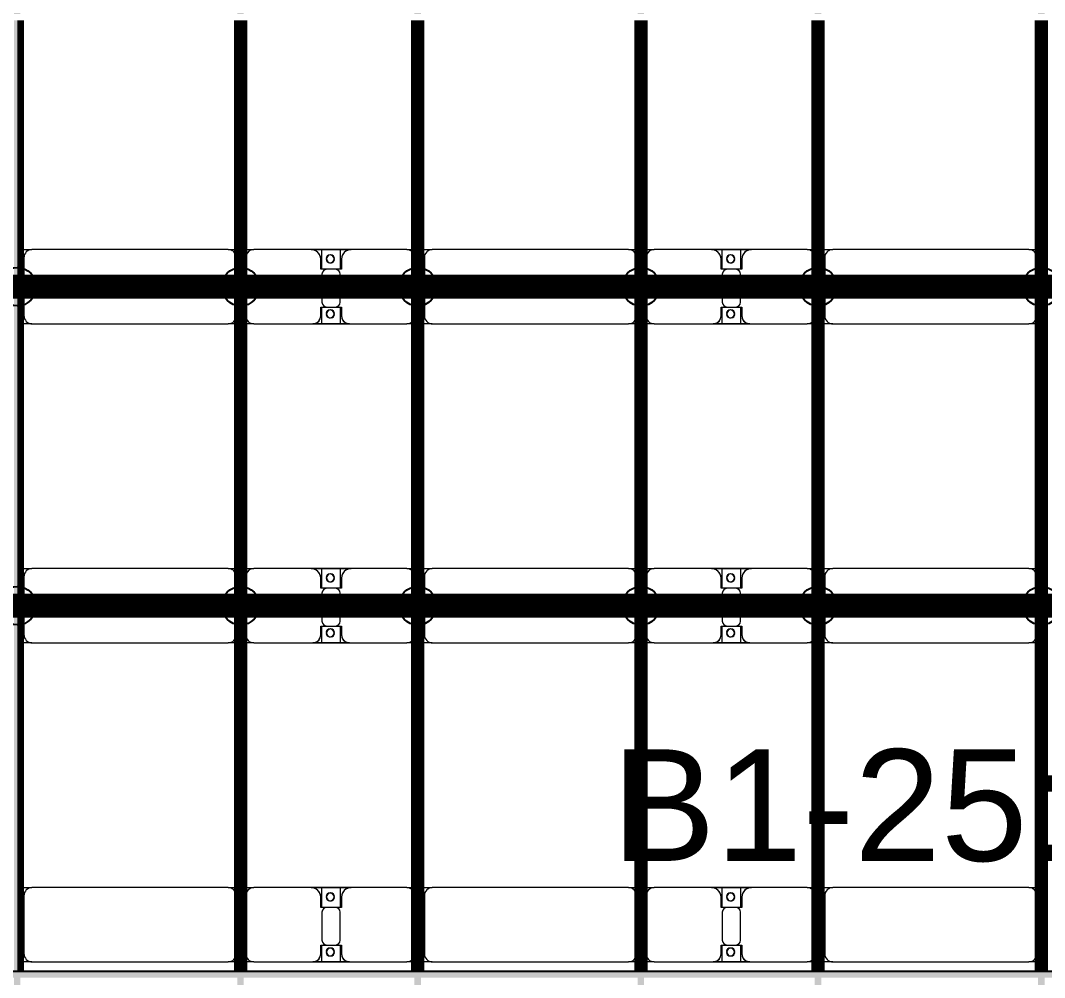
# Model space of a CAD drawing. Header units: millimetres. Extents: x -268744 to 115753, y -96240 to -10461.
# Drawn here: x -179409 to -172989, y -28647 to -22647 of the extents above; entities that cross this region are included whole.
import ezdxf

# ---------------------------------------------------------------- set-up
doc = ezdxf.new("R2010")
doc.units = ezdxf.units.MM
doc.layers.add('A-GENM', color=13, linetype='Continuous', lineweight=9)
doc.layers.add('S-BEAM', color=12, linetype='Continuous', lineweight=9)
doc.layers.add('GC-GHI CHU', color=2, linetype='Continuous')
doc.layers.add('GC-HOP 40x60 GIA CUONG', color=1, linetype='Continuous')
doc.styles.add('GC_VN', font='arial.ttf')

# ---------------------------------------------------------------- blocks, each defined once
blk = doc.blocks.new('Dầm C52 - Hộp 40x60-V24-KHUNG KẾT CẤU BÈ PIN 1')
at = {"layer": 'S-BEAM', "lineweight": 25}
blk.add_hatch(color=4, dxfattribs=at).paths.add_polyline_path([(-145811, -20), (145811, -20), (145811, 20), (-145811, 20)])
at = {"layer": 'S-BEAM', "color": 4, "lineweight": 25}
blk.add_line((-145811, 20), (145811, 20), dxfattribs=at)
blk = doc.blocks.new('Dầm C52 - Dầm C52-102502-KHUNG KẾT CẤU BÈ PIN 1')
at = {"layer": 'S-BEAM', "lineweight": 140}
h = blk.add_hatch(color=1, dxfattribs=at)
h.paths.add_polyline_path([(-25480.9, 20), (-25480.9, -20), (-25440.9, -20), (-25440.9, 20)])
h.paths.add_polyline_path([(-25400.9, 20), (-25400.9, -20), (-19440.9, -20), (-19443, 20), (-24983.5, 20)])
h.paths.add_polyline_path([(-19400.9, 20), (-19400.9, -20), (-13440.9, -20), (-13440.9, 20), (-18981.3, 20)])
h.paths.add_polyline_path([(-13400.9, -20), (-7440.9, -20), (-7440.9, 20), (-13400.9, 20)])
h.paths.add_polyline_path([(-7400.9, -20), (-1440.9, -20), (-1440.9, 20), (-7400.9, 20)])
h.paths.add_polyline_path([(-1400.9, -20), (4559.1, -20), (4559.1, 20), (-1400.9, 20)])
h.paths.add_polyline_path([(4599.1, 20), (4599.1, -20), (10559.1, -20), (10559.1, 20), (5027.2, 20)])
h.paths.add_polyline_path([(10599.1, -20), (16559.1, -20), (16559.1, 20), (10599.1, 20)])
h.paths.add_polyline_path([(16599.1, 20), (16599.1, -20), (22559.1, -20), (22559.1, 20), (17031.5, 20)])
h.paths.add_polyline_path([(22599.1, -20), (25259.1, -20), (25259.1, 20), (22599.1, 20)])
h.paths.add_polyline_path([(25299.1, -20), (25480.9, -20), (25480.9, 20), (25299.1, 20)])
at = {"layer": 'S-BEAM', "color": 1, "lineweight": 140}
blk.add_line((22559.1, -20), (16599.1, -20), dxfattribs=at)
blk = doc.blocks.new('Dầm C52 - Dầm C52-102503-KHUNG KẾT CẤU BÈ PIN 1')
at = {"layer": 'S-BEAM', "lineweight": 140}
h = blk.add_hatch(color=1, dxfattribs=at)
h.paths.add_polyline_path([(-25480.9, 20), (-25480.9, -20), (-25440.9, -20), (-25440.9, 20)])
h.paths.add_polyline_path([(-25400.9, 20), (-25400.9, -20), (-19440.9, -20), (-19443, 20), (-24983.5, 20)])
h.paths.add_polyline_path([(-19400.9, 20), (-19400.9, -20), (-13440.9, -20), (-13440.9, 20), (-17596.2, 20)])
h.paths.add_polyline_path([(-13400.9, -20), (-7440.9, -20), (-7440.9, 20), (-13400.9, 20)])
h.paths.add_polyline_path([(-7400.9, -20), (-1440.9, -20), (-1440.9, 20), (-7400.9, 20)])
h.paths.add_polyline_path([(-1400.9, -20), (4559.1, -20), (4559.1, 20), (-1400.9, 20)])
h.paths.add_polyline_path([(4599.1, -20), (10559.1, -20), (10559.1, 20), (4599.1, 20)])
h.paths.add_polyline_path([(10599.1, 20), (10599.1, -20), (16559.1, -20), (16559.1, 20), (11952.8, 20)])
h.paths.add_polyline_path([(16599.1, -20), (22559.1, -20), (22559.1, 20), (16599.1, 20)])
h.paths.add_polyline_path([(22599.1, -20), (25259.1, -20), (25259.1, 20), (22599.1, 20)])
h.paths.add_polyline_path([(25299.1, -20), (25441.8, -20), (25441.8, 20), (25299.1, 20)])
at = {"layer": 'S-BEAM', "color": 1, "lineweight": 140}
for p, q in [((16599.1, 20), (22559.1, 20)), ((22559.1, -20), (16599.1, -20))]:
    blk.add_line(p, q, dxfattribs=at)
blk = doc.blocks.new('Dầm C52 - Dầm C52-V2-KHUNG KẾT CẤU BÈ PIN 1')
at = {"layer": 'S-BEAM', "lineweight": 140}
h = blk.add_hatch(color=1, dxfattribs=at)
h.paths.add_polyline_path([(-25480.9, 20), (-25480.9, -20), (-25440.9, -20), (-25440.9, 20)])
h.paths.add_polyline_path([(-25400.9, 20), (-25400.9, -20), (-19440.9, -20), (-19443, 20), (-24983.5, 20)])
h.paths.add_polyline_path([(-19400.9, 20), (-19400.9, -20), (-13440.9, -20), (-13440.9, 20), (-18519.6, 20)])
h.paths.add_polyline_path([(-13400.9, -20), (-7440.9, -20), (-7440.9, 20), (-13400.9, 20)])
h.paths.add_polyline_path([(-7400.9, 20), (-7400.9, -20), (-1440.9, -20), (-1440.9, 20), (-6515.3, 20)])
h.paths.add_polyline_path([(-1400.9, 20), (-1400.9, -20), (4559.1, -20), (4559.1, 20), (-974.9, 20)])
h.paths.add_polyline_path([(4599.1, -20), (10559.1, -20), (10559.1, 20), (4599.1, 20)])
h.paths.add_polyline_path([(10599.1, -20), (16559.1, -20), (16559.1, 20), (10599.1, 20)])
h.paths.add_polyline_path([(16599.1, 20), (16599.1, -20), (22559.1, -20), (22559.1, 20), (17493.2, 20)])
h.paths.add_polyline_path([(22599.1, 20), (22599.1, -20), (25259.1, -20), (25259.1, 20), (23033.7, 20)])
h.paths.add_polyline_path([(25299.1, -20), (25480.9, -20), (25480.9, 20), (25299.1, 20)])
at = {"layer": 'S-BEAM', "color": 1, "lineweight": 140}
for p, q in [((16599.1, 20), (22559.1, 20)), ((22559.1, -20), (16599.1, -20))]:
    blk.add_line(p, q, dxfattribs=at)
blk = doc.blocks.new('Dai phao do pin - DẢI PHAO ĐỠ PIN-V50-KHUNG KẾT CẤU BÈ PIN 1')
at = {"layer": 'A-GENM', "color": 7}
for p, q in [((1817.6, 241.6), (1889.7, 241.6)), ((1817.6, 241.6), (1889.7, 241.6)), ((3120.3, 241.6), (1889.7, 241.6)), ((3120.3, 241.6), (3177.6, 241.6)), ((3120.3, 241.6), (3177.6, 241.6)), ((3217.6, 241.6), (3279.7, 241.6)), ((3217.6, 241.6), (3279.7, 241.6)), ((3639.7, 241.6), (3279.7, 241.6)), ((3639.7, 241.6), (3822.2, 241.6)), ((3822.2, 241.6), (3639.7, 241.6)), ((3707.8, 241.6), (3890.3, 241.6)), ((3707.8, 116.2), (3707.8, 241.6)), ((3890.3, 241.6), (3707.8, 241.6)), ((3822.2, 241.6), (3822.2, 116.2)), ((4240.3, 241.6), (3890.3, 241.6)), ((4240.3, 241.6), (4287.6, 241.6)), ((4240.3, 241.6), (4287.6, 241.6)), ((4327.6, 241.6), (4399.7, 241.6)), ((4327.6, 241.6), (4399.7, 241.6)), ((5630.3, 241.6), (4399.7, 241.6)), ((5630.3, 241.6), (5687.6, 241.6)), ((5630.3, 241.6), (5687.6, 241.6)), ((5727.6, 241.6), (5789.7, 241.6)), ((5727.6, 241.6), (5789.7, 241.6)), ((6149.7, 241.6), (5789.7, 241.6)), ((6149.7, 241.6), (6332.2, 241.6)), ((6332.2, 241.6), (6149.7, 241.6)), ((6217.8, 241.6), (6400.3, 241.6)), ((6217.8, 116.2), (6217.8, 241.6)), ((6400.3, 241.6), (6217.8, 241.6)), ((6332.2, 241.6), (6332.2, 116.2)), ((6750.3, 241.6), (6400.3, 241.6)), ((6750.3, 241.6), (6797.6, 241.6)), ((6750.3, 241.6), (6797.6, 241.6)), ((6837.6, 241.6), (6909.7, 241.6)), ((6837.6, 241.6), (6909.7, 241.6)), ((8140.3, 241.6), (6909.7, 241.6)), ((8140.3, 241.6), (8197.6, 241.6)), ((8140.3, 241.6), (8197.6, 241.6)), ((1839.7, 191.6), (1839.7, -173.4)), ((3170.3, -173.4), (3170.3, 191.6)), ((3229.7, 191.6), (3229.7, -173.4)), ((3699.7, 118.2), (3699.7, 181.6)), ((3830.3, 181.6), (3830.3, 118.2)), ((4349.7, 191.6), (4349.7, -173.4)), ((5680.3, -173.4), (5680.3, 191.6)), ((5739.7, 191.6), (5739.7, -173.4)), ((6209.7, 118.2), (6209.7, 181.6)), ((6340.3, 181.6), (6340.3, 118.2)), ((6859.7, 191.6), (6859.7, -173.4)), ((8190.3, -173.4), (8190.3, 191.6)), ((3792.2, 118.2), (3699.7, 118.2)), ((3707.8, 88.2), (3707.8, -88.2)), ((3830.3, 118.2), (3737.8, 118.2)), ((3822.2, -88.2), (3822.2, 88.2)), ((6302.2, 118.2), (6209.7, 118.2)), ((6217.8, 88.2), (6217.8, -88.2)), ((6340.3, 118.2), (6247.8, 118.2)), ((6332.2, -88.2), (6332.2, 88.2)), ((3699.7, -173.4), (3699.7, -118.2)), ((3699.7, -118.2), (3792.2, -118.2)), ((3707.8, -223.4), (3707.8, -116.2)), ((3737.8, -118.2), (3830.3, -118.2)), ((3822.2, -116.2), (3822.2, -223.4)), ((3830.3, -118.2), (3830.3, -173.4)), ((6209.7, -173.4), (6209.7, -118.2)), ((6209.7, -118.2), (6302.2, -118.2)), ((6217.8, -223.4), (6217.8, -116.2)), ((6247.8, -118.2), (6340.3, -118.2)), ((6332.2, -116.2), (6332.2, -223.4)), ((6340.3, -118.2), (6340.3, -173.4)), ((1889.7, -223.4), (1817.6, -223.4)), ((1889.7, -223.4), (1817.6, -223.4)), ((1889.7, -223.4), (3120.3, -223.4)), ((3177.6, -223.4), (3120.3, -223.4)), ((3177.6, -223.4), (3120.3, -223.4)), ((3279.7, -223.4), (3217.6, -223.4)), ((3279.7, -223.4), (3217.6, -223.4)), ((3279.7, -223.4), (3649.7, -223.4)), ((3822.2, -223.4), (3649.7, -223.4)), ((3649.7, -223.4), (3822.2, -223.4)), ((3880.3, -223.4), (3707.8, -223.4)), ((3707.8, -223.4), (3880.3, -223.4)), ((3880.3, -223.4), (4240.3, -223.4)), ((4287.6, -223.4), (4240.3, -223.4)), ((4287.6, -223.4), (4240.3, -223.4)), ((4399.7, -223.4), (4327.6, -223.4)), ((4399.7, -223.4), (4327.6, -223.4)), ((4399.7, -223.4), (5630.3, -223.4)), ((5687.6, -223.4), (5630.3, -223.4)), ((5687.6, -223.4), (5630.3, -223.4)), ((5789.7, -223.4), (5727.6, -223.4)), ((5789.7, -223.4), (5727.6, -223.4)), ((5789.7, -223.4), (6159.7, -223.4)), ((6332.2, -223.4), (6159.7, -223.4)), ((6159.7, -223.4), (6332.2, -223.4)), ((6390.3, -223.4), (6217.8, -223.4)), ((6217.8, -223.4), (6390.3, -223.4)), ((6390.3, -223.4), (6750.3, -223.4)), ((6797.6, -223.4), (6750.3, -223.4)), ((6797.6, -223.4), (6750.3, -223.4)), ((6909.7, -223.4), (6837.6, -223.4)), ((6909.7, -223.4), (6837.6, -223.4)), ((6909.7, -223.4), (8140.3, -223.4)), ((8197.6, -223.4), (8140.3, -223.4)), ((8197.6, -223.4), (8140.3, -223.4))]:
    blk.add_line(p, q, dxfattribs=at)
for centre, radius, start, end in [((1889.7, 191.6), 50, 90, 180), ((1889.7, 191.6), 50, 150, 180), ((1889.7, 191.6), 50, 105, 135), ((3120.3, 191.6), 50, 360, 90), ((3120.3, 191.6), 50, 60, 90), ((3120.3, 191.6), 50, 15, 30), ((3279.7, 191.6), 50, 90, 180), ((3279.7, 191.6), 50, 105, 180), ((3639.7, 181.6), 60, 360, 90), ((3639.7, 181.6), 60, 360, 60), ((3758.6, 183.2), 25, 0, 180), ((3758.6, 183.2), 25, 360, 165), ((3761.4, 183.2), 25, 0, 180), ((3761.4, 183.2), 25, 90, 180), ((3761.4, 183.2), 25, 15, 75), ((3890.3, 181.6), 60, 90, 180), ((3890.3, 181.6), 60, 120, 180), ((4240.3, 191.6), 50, 30, 90), ((4240.3, 191.6), 50, 30, 75), ((4399.7, 191.6), 50, 90, 180), ((4399.7, 191.6), 50, 150, 180), ((4399.7, 191.6), 50, 105, 135), ((5630.3, 191.6), 50, 360, 90), ((5630.3, 191.6), 50, 60, 90), ((5630.3, 191.6), 50, 15, 30), ((5789.7, 191.6), 50, 90, 180), ((5789.7, 191.6), 50, 105, 180), ((6149.7, 181.6), 60, 360, 90), ((6149.7, 181.6), 60, 360, 60), ((6268.6, 183.2), 25, 0, 180), ((6268.6, 183.2), 25, 0, 165), ((6271.4, 183.2), 25, 0, 180), ((6271.4, 183.2), 25, 90, 180), ((6271.4, 183.2), 25, 15, 75), ((6400.3, 181.6), 60, 90, 180), ((6400.3, 181.6), 60, 120, 180), ((6750.3, 191.6), 50, 30, 90), ((6750.3, 191.6), 50, 30, 75), ((6909.7, 191.6), 50, 90, 180), ((6909.7, 191.6), 50, 150, 180), ((6909.7, 191.6), 50, 105, 135), ((8140.3, 191.6), 50, 360, 90), ((8140.3, 191.6), 50, 60, 90), ((8140.3, 191.6), 50, 15, 30), ((3758.6, 183.2), 25, 180, 0), ((3761.4, 183.2), 25, 180, 0), ((3761.4, 183.2), 25, 180, 300), ((3758.6, 183.2), 25, 210, 360), ((3761.4, 183.2), 25, 330, 345), ((6268.6, 183.2), 25, 180, 0), ((6271.4, 183.2), 25, 180, 360), ((6271.4, 183.2), 25, 180, 300), ((6268.6, 183.2), 25, 210, 0), ((6271.4, 183.2), 25, 330, 345), ((3737.8, 88.2), 30, 90, 180), ((3792.2, 88.2), 30, 360, 90), ((6247.8, 88.2), 30, 90, 180), ((6302.2, 88.2), 30, 360, 90), ((3737.8, -88.2), 30, 180, 270), ((3792.2, -88.2), 30, 270, 360), ((6247.8, -88.2), 30, 180, 270), ((6302.2, -88.2), 30, 270, 0), ((1889.7, -173.4), 50, 180, 270), ((1889.7, -173.4), 50, 180, 210), ((3120.3, -173.4), 50, 270, 360), ((3120.3, -173.4), 50, 330, 360), ((3279.7, -173.4), 50, 180, 270), ((3279.7, -173.4), 50, 180, 255), ((3649.7, -173.4), 50, 270, 0), ((3649.7, -173.4), 50, 285, 0), ((3758.6, -161.8), 25, 0, 180), ((3758.6, -161.8), 25, 180, 0), ((3758.6, -161.8), 25, 105, 165), ((3758.6, -161.8), 25, 195, 0), ((3761.4, -161.8), 25, 0, 180), ((3761.4, -161.8), 25, 105, 180), ((3761.4, -161.8), 25, 180, 0), ((3761.4, -161.8), 25, 180, 270), ((3758.6, -161.8), 25, 0, 75), ((3761.4, -161.8), 25, 15, 75), ((3761.4, -161.8), 25, 285, 345), ((3880.3, -173.4), 50, 180, 270), ((3880.3, -173.4), 50, 180, 255), ((4399.7, -173.4), 50, 180, 270), ((4399.7, -173.4), 50, 180, 210), ((5630.3, -173.4), 50, 270, 360), ((5630.3, -173.4), 50, 330, 360), ((5789.7, -173.4), 50, 180, 270), ((5789.7, -173.4), 50, 180, 255), ((6159.7, -173.4), 50, 270, 360), ((6159.7, -173.4), 50, 285, 360), ((6268.6, -161.8), 25, 0, 180), ((6268.6, -161.8), 25, 180, 0), ((6268.6, -161.8), 25, 105, 165), ((6268.6, -161.8), 25, 195, 0), ((6271.4, -161.8), 25, 360, 180), ((6271.4, -161.8), 25, 105, 180), ((6271.4, -161.8), 25, 180, 360), ((6271.4, -161.8), 25, 180, 270), ((6268.6, -161.8), 25, 0, 75), ((6271.4, -161.8), 25, 15, 75), ((6271.4, -161.8), 25, 285, 345), ((6390.3, -173.4), 50, 180, 270), ((6390.3, -173.4), 50, 180, 255), ((6909.7, -173.4), 50, 180, 270), ((6909.7, -173.4), 50, 180, 210), ((8140.3, -173.4), 50, 270, 0), ((8140.3, -173.4), 50, 330, 360), ((1889.7, -173.4), 50, 240, 270), ((3120.3, -173.4), 50, 285, 300), ((4240.3, -173.4), 50, 270, 330), ((4240.3, -173.4), 50, 285, 330), ((4399.7, -173.4), 50, 240, 270), ((5630.3, -173.4), 50, 285, 300), ((6750.3, -173.4), 50, 270, 330), ((6750.3, -173.4), 50, 285, 330), ((6909.7, -173.4), 50, 240, 270), ((8140.3, -173.4), 50, 285, 300)]:
    blk.add_arc(centre, radius, start, end, dxfattribs=at)
blk = doc.blocks.new('Dai phao do pin - DẢI PHAO ĐỠ PIN-V51-KHUNG KẾT CẤU BÈ PIN 1')
at = {"layer": 'A-GENM', "color": 7}
for p, q in [((1817.6, 241.6), (1889.7, 241.6)), ((1817.6, 241.6), (1889.7, 241.6)), ((3120.3, 241.6), (1889.7, 241.6)), ((3120.3, 241.6), (3177.6, 241.6)), ((3120.3, 241.6), (3177.6, 241.6)), ((3217.6, 241.6), (3279.7, 241.6)), ((3217.6, 241.6), (3279.7, 241.6)), ((3639.7, 241.6), (3279.7, 241.6)), ((3639.7, 241.6), (3822.2, 241.6)), ((3822.2, 241.6), (3639.7, 241.6)), ((3707.8, 241.6), (3890.3, 241.6)), ((3707.8, 116.2), (3707.8, 241.6)), ((3890.3, 241.6), (3707.8, 241.6)), ((3822.2, 241.6), (3822.2, 116.2)), ((4240.3, 241.6), (3890.3, 241.6)), ((4240.3, 241.6), (4287.6, 241.6)), ((4240.3, 241.6), (4287.6, 241.6)), ((4327.6, 241.6), (4399.7, 241.6)), ((4327.6, 241.6), (4399.7, 241.6)), ((5630.3, 241.6), (4399.7, 241.6)), ((5630.3, 241.6), (5687.6, 241.6)), ((5630.3, 241.6), (5687.6, 241.6)), ((5727.6, 241.6), (5789.7, 241.6)), ((5727.6, 241.6), (5789.7, 241.6)), ((6149.7, 241.6), (5789.7, 241.6)), ((6149.7, 241.6), (6332.2, 241.6)), ((6332.2, 241.6), (6149.7, 241.6)), ((6217.8, 241.6), (6400.3, 241.6)), ((6217.8, 116.2), (6217.8, 241.6)), ((6400.3, 241.6), (6217.8, 241.6)), ((6332.2, 241.6), (6332.2, 116.2)), ((6750.3, 241.6), (6400.3, 241.6)), ((6750.3, 241.6), (6797.6, 241.6)), ((6750.3, 241.6), (6797.6, 241.6)), ((6837.6, 241.6), (6909.7, 241.6)), ((6837.6, 241.6), (6909.7, 241.6)), ((8140.3, 241.6), (6909.7, 241.6)), ((8140.3, 241.6), (8197.6, 241.6)), ((8140.3, 241.6), (8197.6, 241.6)), ((1839.7, 191.6), (1839.7, -173.4)), ((3170.3, -173.4), (3170.3, 191.6)), ((3229.7, 191.6), (3229.7, -173.4)), ((3699.7, 118.2), (3699.7, 181.6)), ((3830.3, 181.6), (3830.3, 118.2)), ((4349.7, 191.6), (4349.7, -173.4)), ((5680.3, -173.4), (5680.3, 191.6)), ((5739.7, 191.6), (5739.7, -173.4)), ((6209.7, 118.2), (6209.7, 181.6)), ((6340.3, 181.6), (6340.3, 118.2)), ((6859.7, 191.6), (6859.7, -173.4)), ((8190.3, -173.4), (8190.3, 191.6)), ((3792.2, 118.2), (3699.7, 118.2)), ((3707.8, 88.2), (3707.8, -88.2)), ((3830.3, 118.2), (3737.8, 118.2)), ((3822.2, -88.2), (3822.2, 88.2)), ((6302.2, 118.2), (6209.7, 118.2)), ((6217.8, 88.2), (6217.8, -88.2)), ((6340.3, 118.2), (6247.8, 118.2)), ((6332.2, -88.2), (6332.2, 88.2)), ((3699.7, -173.4), (3699.7, -118.2)), ((3699.7, -118.2), (3792.2, -118.2)), ((3707.8, -223.4), (3707.8, -116.2)), ((3737.8, -118.2), (3830.3, -118.2)), ((3822.2, -116.2), (3822.2, -223.4)), ((3830.3, -118.2), (3830.3, -173.4)), ((6209.7, -173.4), (6209.7, -118.2)), ((6209.7, -118.2), (6302.2, -118.2)), ((6217.8, -223.4), (6217.8, -116.2)), ((6247.8, -118.2), (6340.3, -118.2)), ((6332.2, -116.2), (6332.2, -223.4)), ((6340.3, -118.2), (6340.3, -173.4)), ((1889.7, -223.4), (1817.6, -223.4)), ((1889.7, -223.4), (1817.6, -223.4)), ((1889.7, -223.4), (3120.3, -223.4)), ((3177.6, -223.4), (3120.3, -223.4)), ((3177.6, -223.4), (3120.3, -223.4)), ((3279.7, -223.4), (3217.6, -223.4)), ((3279.7, -223.4), (3217.6, -223.4)), ((3279.7, -223.4), (3649.7, -223.4)), ((3822.2, -223.4), (3649.7, -223.4)), ((3649.7, -223.4), (3822.2, -223.4)), ((3880.3, -223.4), (3707.8, -223.4)), ((3707.8, -223.4), (3880.3, -223.4)), ((3880.3, -223.4), (4240.3, -223.4)), ((4287.6, -223.4), (4240.3, -223.4)), ((4287.6, -223.4), (4240.3, -223.4)), ((4399.7, -223.4), (4327.6, -223.4)), ((4399.7, -223.4), (4327.6, -223.4)), ((4399.7, -223.4), (5630.3, -223.4)), ((5687.6, -223.4), (5630.3, -223.4)), ((5687.6, -223.4), (5630.3, -223.4)), ((5789.7, -223.4), (5727.6, -223.4)), ((5789.7, -223.4), (5727.6, -223.4)), ((5789.7, -223.4), (6159.7, -223.4)), ((6332.2, -223.4), (6159.7, -223.4)), ((6159.7, -223.4), (6332.2, -223.4)), ((6390.3, -223.4), (6217.8, -223.4)), ((6217.8, -223.4), (6390.3, -223.4)), ((6390.3, -223.4), (6750.3, -223.4)), ((6797.6, -223.4), (6750.3, -223.4)), ((6797.6, -223.4), (6750.3, -223.4)), ((6909.7, -223.4), (6837.6, -223.4)), ((6909.7, -223.4), (6837.6, -223.4)), ((6909.7, -223.4), (8140.3, -223.4)), ((8197.6, -223.4), (8140.3, -223.4)), ((8197.6, -223.4), (8140.3, -223.4))]:
    blk.add_line(p, q, dxfattribs=at)
for centre, radius, start, end in [((1889.7, 191.6), 50, 90, 180), ((1889.7, 191.6), 50, 150, 180), ((1889.7, 191.6), 50, 105, 135), ((3120.3, 191.6), 50, 360, 90), ((3120.3, 191.6), 50, 60, 90), ((3120.3, 191.6), 50, 15, 30), ((3279.7, 191.6), 50, 90, 180), ((3279.7, 191.6), 50, 105, 180), ((3639.7, 181.6), 60, 360, 90), ((3639.7, 181.6), 60, 360, 60), ((3758.6, 183.2), 25, 0, 180), ((3758.6, 183.2), 25, 360, 165), ((3761.4, 183.2), 25, 0, 180), ((3761.4, 183.2), 25, 90, 180), ((3761.4, 183.2), 25, 15, 75), ((3890.3, 181.6), 60, 90, 180), ((3890.3, 181.6), 60, 120, 180), ((4240.3, 191.6), 50, 30, 90), ((4240.3, 191.6), 50, 30, 75), ((4399.7, 191.6), 50, 90, 180), ((4399.7, 191.6), 50, 150, 180), ((4399.7, 191.6), 50, 105, 135), ((5630.3, 191.6), 50, 360, 90), ((5630.3, 191.6), 50, 60, 90), ((5630.3, 191.6), 50, 15, 30), ((5789.7, 191.6), 50, 90, 180), ((5789.7, 191.6), 50, 105, 180), ((6149.7, 181.6), 60, 360, 90), ((6149.7, 181.6), 60, 360, 60), ((6268.6, 183.2), 25, 0, 180), ((6268.6, 183.2), 25, 0, 165), ((6271.4, 183.2), 25, 0, 180), ((6271.4, 183.2), 25, 90, 180), ((6271.4, 183.2), 25, 15, 75), ((6400.3, 181.6), 60, 90, 180), ((6400.3, 181.6), 60, 120, 180), ((6750.3, 191.6), 50, 30, 90), ((6750.3, 191.6), 50, 30, 75), ((6909.7, 191.6), 50, 90, 180), ((6909.7, 191.6), 50, 150, 180), ((6909.7, 191.6), 50, 105, 135), ((8140.3, 191.6), 50, 360, 90), ((8140.3, 191.6), 50, 60, 90), ((8140.3, 191.6), 50, 15, 30), ((3758.6, 183.2), 25, 180, 0), ((3761.4, 183.2), 25, 180, 0), ((3761.4, 183.2), 25, 180, 300), ((3758.6, 183.2), 25, 210, 360), ((3761.4, 183.2), 25, 330, 345), ((6268.6, 183.2), 25, 180, 0), ((6271.4, 183.2), 25, 180, 360), ((6271.4, 183.2), 25, 180, 300), ((6268.6, 183.2), 25, 210, 0), ((6271.4, 183.2), 25, 330, 345), ((3737.8, 88.2), 30, 90, 180), ((3792.2, 88.2), 30, 360, 90), ((6247.8, 88.2), 30, 90, 180), ((6302.2, 88.2), 30, 360, 90), ((3737.8, -88.2), 30, 180, 270), ((3792.2, -88.2), 30, 270, 360), ((6247.8, -88.2), 30, 180, 270), ((6302.2, -88.2), 30, 270, 0), ((1889.7, -173.4), 50, 180, 270), ((1889.7, -173.4), 50, 180, 210), ((3120.3, -173.4), 50, 270, 360), ((3120.3, -173.4), 50, 330, 360), ((3279.7, -173.4), 50, 180, 270), ((3279.7, -173.4), 50, 180, 255), ((3649.7, -173.4), 50, 270, 0), ((3649.7, -173.4), 50, 285, 0), ((3758.6, -161.8), 25, 0, 180), ((3758.6, -161.8), 25, 180, 0), ((3758.6, -161.8), 25, 105, 165), ((3758.6, -161.8), 25, 195, 0), ((3761.4, -161.8), 25, 0, 180), ((3761.4, -161.8), 25, 105, 180), ((3761.4, -161.8), 25, 180, 0), ((3761.4, -161.8), 25, 180, 270), ((3758.6, -161.8), 25, 0, 75), ((3761.4, -161.8), 25, 15, 75), ((3761.4, -161.8), 25, 285, 345), ((3880.3, -173.4), 50, 180, 270), ((3880.3, -173.4), 50, 180, 255), ((4399.7, -173.4), 50, 180, 270), ((4399.7, -173.4), 50, 180, 210), ((5630.3, -173.4), 50, 270, 360), ((5630.3, -173.4), 50, 330, 360), ((5789.7, -173.4), 50, 180, 270), ((5789.7, -173.4), 50, 180, 255), ((6159.7, -173.4), 50, 270, 360), ((6159.7, -173.4), 50, 285, 360), ((6268.6, -161.8), 25, 0, 180), ((6268.6, -161.8), 25, 180, 0), ((6268.6, -161.8), 25, 105, 165), ((6268.6, -161.8), 25, 195, 0), ((6271.4, -161.8), 25, 360, 180), ((6271.4, -161.8), 25, 105, 180), ((6271.4, -161.8), 25, 180, 360), ((6271.4, -161.8), 25, 180, 270), ((6268.6, -161.8), 25, 0, 75), ((6271.4, -161.8), 25, 15, 75), ((6271.4, -161.8), 25, 285, 345), ((6390.3, -173.4), 50, 180, 270), ((6390.3, -173.4), 50, 180, 255), ((6909.7, -173.4), 50, 180, 270), ((6909.7, -173.4), 50, 180, 210), ((8140.3, -173.4), 50, 270, 0), ((8140.3, -173.4), 50, 330, 360), ((1889.7, -173.4), 50, 240, 270), ((3120.3, -173.4), 50, 285, 300), ((4240.3, -173.4), 50, 270, 330), ((4240.3, -173.4), 50, 285, 330), ((4399.7, -173.4), 50, 240, 270), ((5630.3, -173.4), 50, 285, 300), ((6750.3, -173.4), 50, 270, 330), ((6750.3, -173.4), 50, 285, 330), ((6909.7, -173.4), 50, 240, 270), ((8140.3, -173.4), 50, 285, 300)]:
    blk.add_arc(centre, radius, start, end, dxfattribs=at)
blk = doc.blocks.new('Dai phao do pin - DẢI PHAO ĐỠ PIN-V52-KHUNG KẾT CẤU BÈ PIN 1')
at = {"layer": 'A-GENM', "color": 7}
for p, q in [((1817.6, 241.6), (1889.7, 241.6)), ((1817.6, 241.6), (1889.7, 241.6)), ((3120.3, 241.6), (1889.7, 241.6)), ((3120.3, 241.6), (3177.6, 241.6)), ((3120.3, 241.6), (3177.6, 241.6)), ((3217.6, 241.6), (3279.7, 241.6)), ((3217.6, 241.6), (3279.7, 241.6)), ((3639.7, 241.6), (3279.7, 241.6)), ((3639.7, 241.6), (3822.2, 241.6)), ((3822.2, 241.6), (3639.7, 241.6)), ((3707.8, 241.6), (3890.3, 241.6)), ((3707.8, 116.2), (3707.8, 241.6)), ((3890.3, 241.6), (3707.8, 241.6)), ((3822.2, 241.6), (3822.2, 116.2)), ((4240.3, 241.6), (3890.3, 241.6)), ((4240.3, 241.6), (4287.6, 241.6)), ((4240.3, 241.6), (4287.6, 241.6)), ((4327.6, 241.6), (4399.7, 241.6)), ((4327.6, 241.6), (4399.7, 241.6)), ((5630.3, 241.6), (4399.7, 241.6)), ((5630.3, 241.6), (5687.6, 241.6)), ((5630.3, 241.6), (5687.6, 241.6)), ((5727.6, 241.6), (5789.7, 241.6)), ((5727.6, 241.6), (5789.7, 241.6)), ((6149.7, 241.6), (5789.7, 241.6)), ((6149.7, 241.6), (6332.2, 241.6)), ((6332.2, 241.6), (6149.7, 241.6)), ((6217.8, 241.6), (6400.3, 241.6)), ((6217.8, 116.2), (6217.8, 241.6)), ((6400.3, 241.6), (6217.8, 241.6)), ((6332.2, 241.6), (6332.2, 116.2)), ((6750.3, 241.6), (6400.3, 241.6)), ((6750.3, 241.6), (6797.6, 241.6)), ((6750.3, 241.6), (6797.6, 241.6)), ((6837.6, 241.6), (6909.7, 241.6)), ((6837.6, 241.6), (6909.7, 241.6)), ((8140.3, 241.6), (6909.7, 241.6)), ((8140.3, 241.6), (8197.6, 241.6)), ((8140.3, 241.6), (8197.6, 241.6)), ((1839.7, 191.6), (1839.7, -173.4)), ((3170.3, -173.4), (3170.3, 191.6)), ((3229.7, 191.6), (3229.7, -173.4)), ((3699.7, 118.2), (3699.7, 181.6)), ((3830.3, 181.6), (3830.3, 118.2)), ((4349.7, 191.6), (4349.7, -173.4)), ((5680.3, -173.4), (5680.3, 191.6)), ((5739.7, 191.6), (5739.7, -173.4)), ((6209.7, 118.2), (6209.7, 181.6)), ((6340.3, 181.6), (6340.3, 118.2)), ((6859.7, 191.6), (6859.7, -173.4)), ((8190.3, -173.4), (8190.3, 191.6)), ((3792.2, 118.2), (3699.7, 118.2)), ((3707.8, 88.2), (3707.8, -88.2)), ((3830.3, 118.2), (3737.8, 118.2)), ((3822.2, -88.2), (3822.2, 88.2)), ((6302.2, 118.2), (6209.7, 118.2)), ((6217.8, 88.2), (6217.8, -88.2)), ((6340.3, 118.2), (6247.8, 118.2)), ((6332.2, -88.2), (6332.2, 88.2)), ((3699.7, -173.4), (3699.7, -118.2)), ((3699.7, -118.2), (3792.2, -118.2)), ((3707.8, -223.4), (3707.8, -116.2)), ((3737.8, -118.2), (3830.3, -118.2)), ((3822.2, -116.2), (3822.2, -223.4)), ((3830.3, -118.2), (3830.3, -173.4)), ((6209.7, -173.4), (6209.7, -118.2)), ((6209.7, -118.2), (6302.2, -118.2)), ((6217.8, -223.4), (6217.8, -116.2)), ((6247.8, -118.2), (6340.3, -118.2)), ((6332.2, -116.2), (6332.2, -223.4)), ((6340.3, -118.2), (6340.3, -173.4)), ((1889.7, -223.4), (1817.6, -223.4)), ((1889.7, -223.4), (1817.6, -223.4)), ((1889.7, -223.4), (3120.3, -223.4)), ((3177.6, -223.4), (3120.3, -223.4)), ((3177.6, -223.4), (3120.3, -223.4)), ((3279.7, -223.4), (3217.6, -223.4)), ((3279.7, -223.4), (3217.6, -223.4)), ((3279.7, -223.4), (3649.7, -223.4)), ((3822.2, -223.4), (3649.7, -223.4)), ((3649.7, -223.4), (3822.2, -223.4)), ((3880.3, -223.4), (3707.8, -223.4)), ((3707.8, -223.4), (3880.3, -223.4)), ((3880.3, -223.4), (4240.3, -223.4)), ((4287.6, -223.4), (4240.3, -223.4)), ((4287.6, -223.4), (4240.3, -223.4)), ((4399.7, -223.4), (4327.6, -223.4)), ((4399.7, -223.4), (4327.6, -223.4)), ((4399.7, -223.4), (5630.3, -223.4)), ((5687.6, -223.4), (5630.3, -223.4)), ((5687.6, -223.4), (5630.3, -223.4)), ((5789.7, -223.4), (5727.6, -223.4)), ((5789.7, -223.4), (5727.6, -223.4)), ((5789.7, -223.4), (6159.7, -223.4)), ((6332.2, -223.4), (6159.7, -223.4)), ((6159.7, -223.4), (6332.2, -223.4)), ((6390.3, -223.4), (6217.8, -223.4)), ((6217.8, -223.4), (6390.3, -223.4)), ((6390.3, -223.4), (6750.3, -223.4)), ((6797.6, -223.4), (6750.3, -223.4)), ((6797.6, -223.4), (6750.3, -223.4)), ((6909.7, -223.4), (6837.6, -223.4)), ((6909.7, -223.4), (6837.6, -223.4)), ((6909.7, -223.4), (8140.3, -223.4)), ((8197.6, -223.4), (8140.3, -223.4)), ((8197.6, -223.4), (8140.3, -223.4))]:
    blk.add_line(p, q, dxfattribs=at)
for centre, radius, start, end in [((1889.7, 191.6), 50, 90, 180), ((1889.7, 191.6), 50, 150, 180), ((1889.7, 191.6), 50, 105, 135), ((3120.3, 191.6), 50, 360, 90), ((3120.3, 191.6), 50, 60, 90), ((3120.3, 191.6), 50, 15, 30), ((3279.7, 191.6), 50, 90, 180), ((3279.7, 191.6), 50, 105, 180), ((3639.7, 181.6), 60, 360, 90), ((3639.7, 181.6), 60, 360, 60), ((3758.6, 183.2), 25, 0, 180), ((3758.6, 183.2), 25, 360, 165), ((3761.4, 183.2), 25, 0, 180), ((3761.4, 183.2), 25, 90, 180), ((3761.4, 183.2), 25, 15, 75), ((3890.3, 181.6), 60, 90, 180), ((3890.3, 181.6), 60, 120, 180), ((4240.3, 191.6), 50, 30, 90), ((4240.3, 191.6), 50, 30, 75), ((4399.7, 191.6), 50, 90, 180), ((4399.7, 191.6), 50, 150, 180), ((4399.7, 191.6), 50, 105, 135), ((5630.3, 191.6), 50, 360, 90), ((5630.3, 191.6), 50, 60, 90), ((5630.3, 191.6), 50, 15, 30), ((5789.7, 191.6), 50, 90, 180), ((5789.7, 191.6), 50, 105, 180), ((6149.7, 181.6), 60, 360, 90), ((6149.7, 181.6), 60, 360, 60), ((6268.6, 183.2), 25, 0, 180), ((6268.6, 183.2), 25, 0, 165), ((6271.4, 183.2), 25, 0, 180), ((6271.4, 183.2), 25, 90, 180), ((6271.4, 183.2), 25, 15, 75), ((6400.3, 181.6), 60, 90, 180), ((6400.3, 181.6), 60, 120, 180), ((6750.3, 191.6), 50, 30, 90), ((6750.3, 191.6), 50, 30, 75), ((6909.7, 191.6), 50, 90, 180), ((6909.7, 191.6), 50, 150, 180), ((6909.7, 191.6), 50, 105, 135), ((8140.3, 191.6), 50, 360, 90), ((8140.3, 191.6), 50, 60, 90), ((8140.3, 191.6), 50, 15, 30), ((3758.6, 183.2), 25, 180, 0), ((3761.4, 183.2), 25, 180, 0), ((3761.4, 183.2), 25, 180, 300), ((3758.6, 183.2), 25, 210, 360), ((3761.4, 183.2), 25, 330, 345), ((6268.6, 183.2), 25, 180, 0), ((6271.4, 183.2), 25, 180, 360), ((6271.4, 183.2), 25, 180, 300), ((6268.6, 183.2), 25, 210, 0), ((6271.4, 183.2), 25, 330, 345), ((3737.8, 88.2), 30, 90, 180), ((3792.2, 88.2), 30, 360, 90), ((6247.8, 88.2), 30, 90, 180), ((6302.2, 88.2), 30, 360, 90), ((3737.8, -88.2), 30, 180, 270), ((3792.2, -88.2), 30, 270, 360), ((6247.8, -88.2), 30, 180, 270), ((6302.2, -88.2), 30, 270, 0), ((1889.7, -173.4), 50, 180, 270), ((1889.7, -173.4), 50, 180, 210), ((3120.3, -173.4), 50, 270, 360), ((3120.3, -173.4), 50, 330, 360), ((3279.7, -173.4), 50, 180, 270), ((3279.7, -173.4), 50, 180, 255), ((3649.7, -173.4), 50, 270, 0), ((3649.7, -173.4), 50, 285, 0), ((3758.6, -161.8), 25, 0, 180), ((3758.6, -161.8), 25, 180, 0), ((3758.6, -161.8), 25, 105, 165), ((3758.6, -161.8), 25, 195, 0), ((3761.4, -161.8), 25, 0, 180), ((3761.4, -161.8), 25, 105, 180), ((3761.4, -161.8), 25, 180, 0), ((3761.4, -161.8), 25, 180, 270), ((3758.6, -161.8), 25, 0, 75), ((3761.4, -161.8), 25, 15, 75), ((3761.4, -161.8), 25, 285, 345), ((3880.3, -173.4), 50, 180, 270), ((3880.3, -173.4), 50, 180, 255), ((4399.7, -173.4), 50, 180, 270), ((4399.7, -173.4), 50, 180, 210), ((5630.3, -173.4), 50, 270, 360), ((5630.3, -173.4), 50, 330, 360), ((5789.7, -173.4), 50, 180, 270), ((5789.7, -173.4), 50, 180, 255), ((6159.7, -173.4), 50, 270, 360), ((6159.7, -173.4), 50, 285, 360), ((6268.6, -161.8), 25, 0, 180), ((6268.6, -161.8), 25, 180, 0), ((6268.6, -161.8), 25, 105, 165), ((6268.6, -161.8), 25, 195, 0), ((6271.4, -161.8), 25, 360, 180), ((6271.4, -161.8), 25, 105, 180), ((6271.4, -161.8), 25, 180, 360), ((6271.4, -161.8), 25, 180, 270), ((6268.6, -161.8), 25, 0, 75), ((6271.4, -161.8), 25, 15, 75), ((6271.4, -161.8), 25, 285, 345), ((6390.3, -173.4), 50, 180, 270), ((6390.3, -173.4), 50, 180, 255), ((6909.7, -173.4), 50, 180, 270), ((6909.7, -173.4), 50, 180, 210), ((8140.3, -173.4), 50, 270, 0), ((8140.3, -173.4), 50, 330, 360), ((1889.7, -173.4), 50, 240, 270), ((3120.3, -173.4), 50, 285, 300), ((4240.3, -173.4), 50, 270, 330), ((4240.3, -173.4), 50, 285, 330), ((4399.7, -173.4), 50, 240, 270), ((5630.3, -173.4), 50, 285, 300), ((6750.3, -173.4), 50, 270, 330), ((6750.3, -173.4), 50, 285, 330), ((6909.7, -173.4), 50, 240, 270), ((8140.3, -173.4), 50, 285, 300)]:
    blk.add_arc(centre, radius, start, end, dxfattribs=at)
blk = doc.blocks.new('be pin 1_rvt-1-KHUNG KẾT CẤU BÈ PIN 1')
at = {"layer": 'A-GENM', "lineweight": 9}
for name, p in [('Dai phao do pin - DẢI PHAO ĐỠ PIN-V52-KHUNG KẾT CẤU BÈ PIN 1', (-181226.8, -24324.7)), ('Dai phao do pin - DẢI PHAO ĐỠ PIN-V51-KHUNG KẾT CẤU BÈ PIN 1', (-181226.8, -26324.7)), ('Dai phao do pin - DẢI PHAO ĐỠ PIN-V50-KHUNG KẾT CẤU BÈ PIN 1', (-181226.8, -28324.7))]:
    blk.add_blockref(name, p, dxfattribs=at)
at = {"layer": 'S-BEAM', "lineweight": 9, "rotation": 90.00000000032618}
for name, p in [('Dầm C52 - Dầm C52-102502-KHUNG KẾT CẤU BÈ PIN 1', (-179429.1, -45205.6)), ('Dầm C52 - Dầm C52-102503-KHUNG KẾT CẤU BÈ PIN 1', (-178029.1, -45205.6)), ('Dầm C52 - Dầm C52-V2-KHUNG KẾT CẤU BÈ PIN 1', (-176919.1, -45205.6)), ('Dầm C52 - Dầm C52-102503-KHUNG KẾT CẤU BÈ PIN 1', (-175519.1, -45205.6)), ('Dầm C52 - Dầm C52-V2-KHUNG KẾT CẤU BÈ PIN 1', (-174409.1, -45205.6)), ('Dầm C52 - Dầm C52-102503-KHUNG KẾT CẤU BÈ PIN 1', (-173009.1, -45205.6))]:
    blk.add_blockref(name, p, dxfattribs=at)
at = {"layer": 'S-BEAM', "lineweight": 9}
blk.add_blockref('Dầm C52 - Hộp 40x60-V24-KHUNG KẾT CẤU BÈ PIN 1', (-110896.7, -28626.5), dxfattribs=at)

msp = doc.modelspace()

# ---------------------------------------------------------------- linework, layer by layer
at = {"layer": 'GC-HOP 40x60 GIA CUONG', "const_width": 150}
for points in [[(-179979.2, -24315.6), (-165428.1, -24315.6)], [(-179979.2, -26315.6), (-165428.1, -26315.6)]]:
    msp.add_lwpolyline(points, dxfattribs=at)
at = {"layer": 'GC-HOP 40x60 GIA CUONG'}
for centre in [(-179429.1, -24315.6), (-178029.1, -24315.6), (-176919.1, -24315.6), (-175519.1, -24315.6), (-174409.1, -24315.6), (-173009.1, -24315.6), (-179429.1, -26315.6), (-178029.1, -26315.6), (-176919.1, -26315.6), (-175519.1, -26315.6), (-174409.1, -26315.6), (-173009.1, -26315.6)]:
    msp.add_circle(centre, 120, dxfattribs=at)

# ---------------------------------------------------------------- block references
at = {"lineweight": 5}
msp.add_blockref('be pin 1_rvt-1-KHUNG KẾT CẤU BÈ PIN 1', (0, 0), dxfattribs=at)

# ---------------------------------------------------------------- texts
at = {"layer": 'GC-GHI CHU', "style": 'GC_VN'}
msp.add_text('B1-25: 3×14,6 m', height=700, dxfattribs=at).set_placement((-175703.6, -27915.6))

doc.saveas('drawing.dxf')
